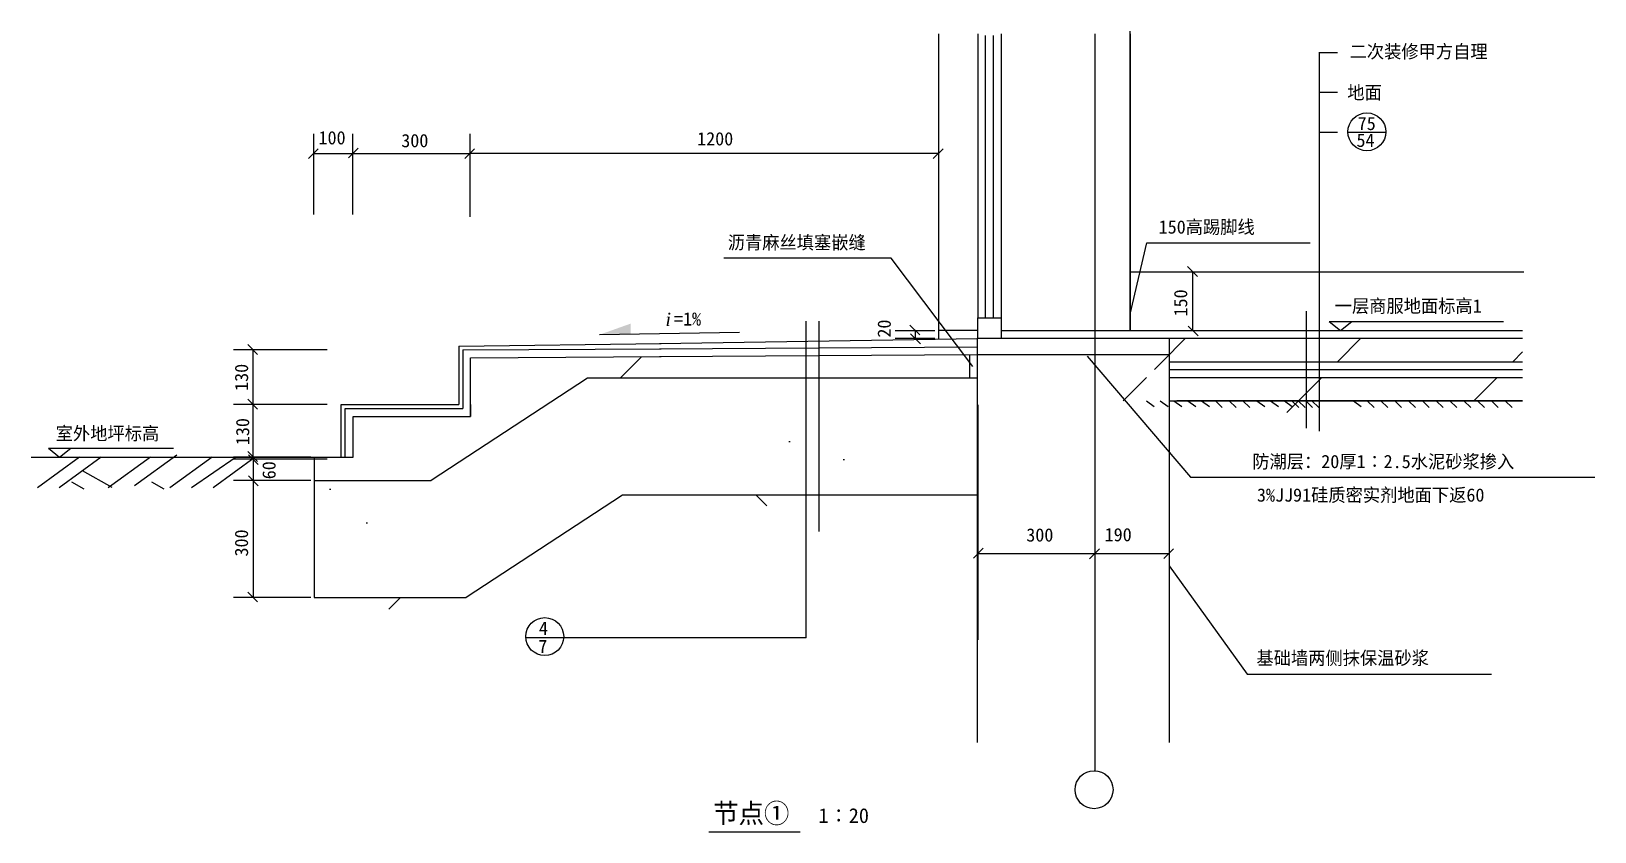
# Model space of a CAD drawing. Header units: metres. Extents: x 623 to 4629, y 969 to 3020.
import ezdxf

# ---------------------------------------------------------------- set-up
doc = ezdxf.new("R2010")
doc.units = ezdxf.units.M
for name, color, linetype in [('A-AXI', 3, 'Continuous'), ('PUB_DIM', 3, 'Continuous'), ('S_DOTE', 7, 'Continuous')]:
    doc.layers.add(name, color=color, linetype=linetype)

# ---------------------------------------------------------------- blocks, each defined once
blk = doc.blocks.new('_DIMX')
blk.add_lwpolyline([(-68.78, -67.32), (56.91, 58.79)])

msp = doc.modelspace()

# ---------------------------------------------------------------- hatches: boundary and pattern name
h = msp.add_hatch()
h.set_pattern_fill('ANSI31', scale=600)
h.paths.add_polyline_path([(3418.21, 2233.57), (3167.78, 2233.57), (3047.89, 2231.63), (3047.89, 2191.83), (3418.21, 2191.83)])
h.paths.add_polyline_path([(3538.29, 2233.57), (3418.21, 2233.57), (3418.21, 2191.83), (3538.29, 2191.83)])
h.paths.add_polyline_path([(3538.29, 2024.26), (3418.21, 2164.11), (3418.21, 1197.46), (3538.29, 1197.46)])
h.paths.add_polyline_path([(3418.21, 2191.83), (3047.89, 2191.83), (3047.89, 1197.46), (3418.21, 1197.46)])
h.paths.add_polyline_path([(3538.29, 2191.83), (3418.21, 2191.83), (3418.21, 2164.11), (3538.29, 2024.26)])
h = msp.add_hatch()
h.set_pattern_fill('AN33C', scale=100)
h.set_pattern_definition([(45, (0, 0), (-224.506, 224.506), [])])
h.paths.add_polyline_path([(3889.05, 2233.57), (3418.29, 2233.57), (3418.29, 2173.57), (3889.05, 2173.57)])
h.paths.add_polyline_path([(4444.07, 2233.57), (3923.45, 2233.57), (3923.45, 2173.57), (4444.07, 2173.57)])
h.paths.add_polyline_path([(3923.45, 2233.57), (3889.05, 2233.57), (3889.05, 2173.57), (3923.45, 2173.57)])
h.paths.add_polyline_path([(4444.07, 2133.57), (3923.45, 2133.57), (3923.45, 2073.57), (4444.07, 2073.57)])
h.paths.add_polyline_path([(3889.05, 2133.57), (3418.29, 2133.57), (3418.29, 2073.57), (3889.05, 2073.57)])
h.paths.add_polyline_path([(3923.45, 2133.57), (3889.05, 2133.57), (3889.05, 2073.57), (3923.45, 2073.57)])
h = msp.add_hatch()
h.set_pattern_fill('AN33C', scale=200)
h.set_pattern_definition([(45, (0, 0), (-449.01, 449.01), [])])
h.paths.add_polyline_path([(2048.33, 2131.83), (2189.17, 2131.83), (2189.17, 2186.45), (1748.33, 2183.48), (1748.33, 2033.4), (1448.07, 2033.4), (1448.07, 1929.4), (1348.07, 1929.4), (1348.07, 1869.44), (1648.33, 1869.44)])
h.paths.add_polyline_path([(2907.78, 2131.83), (2907.78, 2191.68), (2237.24, 2186.79), (2237.24, 2186.78), (2221.95, 2186.68), (2221.95, 2131.83)])
h.paths.add_polyline_path([(2221.95, 2186.68), (2189.17, 2186.45), (2189.17, 2131.83), (2221.95, 2131.83)])
h = msp.add_hatch()
h.set_pattern_fill('ANSI38', scale=300)
h.paths.add_polyline_path([(3889.05, 2173.57), (3418.29, 2173.57), (3418.29, 2153.57), (3889.05, 2153.57)])
h.paths.add_polyline_path([(3923.45, 2173.57), (3889.05, 2173.57), (3889.05, 2153.57), (3923.45, 2153.57)])
h.paths.add_polyline_path([(4444.07, 2173.57), (3923.45, 2173.57), (3923.45, 2153.57), (4444.07, 2153.57)])
h = msp.add_hatch()
h.set_pattern_fill('AR-SAND', scale=20)
h.paths.add_polyline_path([(3047.89, 2131.83), (2641.27, 2131.83), (2641.27, 1831.83), (3047.89, 1831.83)])
h.paths.add_polyline_path([(2137.94, 1831.83), (2608.49, 1831.83), (2608.49, 2131.83), (2048.33, 2131.83), (1648.33, 1869.44), (1348.07, 1869.44), (1348.07, 1569.44), (1737.94, 1569.44)])
h.paths.add_polyline_path([(2641.27, 2131.83), (2608.49, 2131.83), (2608.49, 1831.83), (2641.27, 1831.83)])
h = msp.add_hatch()
h.set_pattern_fill('ANSI31', scale=200)
h.paths.add_polyline_path([(4444.07, 2073.57), (3454.29, 2073.57), (3454.29, 2043.57), (4444.07, 2043.57)])
h = msp.add_hatch()
h.set_pattern_fill('AR-HBONE', scale=10)
h.paths.add_polyline_path([(2153.96, 1804.38), (2189.17, 1804.38), (2189.17, 1831.83), (2137.94, 1831.83), (1737.94, 1569.44), (1348.07, 1569.44), (1348.07, 1539.44), (1747.06, 1539.44)])
h.paths.add_polyline_path([(2927.89, 1831.83), (2221.95, 1831.83), (2221.95, 1804.38), (2927.89, 1804.38)])
h.paths.add_polyline_path([(2221.95, 1831.83), (2189.17, 1831.83), (2189.17, 1804.38), (2221.95, 1804.38)])

# ---------------------------------------------------------------- linework, layer by layer
for p, q in [((3068.29, 2286.14), (3068.29, 3009.5)), ((3088.29, 2286.14), (3088.29, 3009.5)), ((3438.29, 2253.54), (3438.29, 3020.42)), ((3438.4, 3014.13), (3438.4, 2253.53)), ((3923.47, 2966.35), (3969.59, 2966.35)), ((3923.64, 2864.31), (3969.76, 2864.31)), ((3923.5, 2761.48), (3969.62, 2761.48)), ((3996.39, 2761.53), (4092.76, 2761.53)), ((3048.29, 2232.66), (3048.29, 2286.14)), ((3048.29, 2286.14), (3108.29, 2286.14)), ((3108.29, 2286.14), (3108.29, 2232.66)), ((3889.05, 2303.1), (3889.05, 2003.44)), ((2641.27, 2277.87), (2641.27, 1738.39)), ((3948.49, 2276.76), (3977.38, 2253.46)), ((3948.49, 2276.76), (4394.63, 2276.76)), ((3948.49, 2253.38), (4006.27, 2253.38)), ((3977.38, 2253.46), (4006.27, 2276.76)), ((1718.37, 2213.64), (2237.24, 2220.26)), ((1718.37, 2213.64), (1718.37, 2063.76)), ((1728.63, 2203.83), (2237.24, 2207.04)), ((1728.63, 2203.83), (1728.63, 2053.41)), ((2233.04, 2220.39), (3047.89, 2232.84)), ((2233.04, 2207.02), (3047.89, 2211.99)), ((3047.89, 1197.46), (3047.89, 2233.57)), ((3048.29, 2233.57), (4444.07, 2233.57)), ((3538.29, 2233.57), (3538.29, 1197.46)), ((1748.33, 2183.48), (2237.24, 2186.78)), ((1748.33, 2033.4), (1748.33, 2183.48)), ((2233.04, 2186.76), (3047.89, 2191.83)), ((3027.78, 2131.83), (3027.78, 2191.68)), ((3047.89, 2191.83), (3538.29, 2191.83)), ((3538.29, 2173.57), (4444.07, 2173.57)), ((2048.33, 2131.83), (1648.33, 1869.44)), ((3047.89, 2131.83), (2048.33, 2131.83)), ((3047.89, 2131.83), (3047.89, 2131.83)), ((3538.29, 2153.57), (4444.07, 2153.57)), ((1417.68, 1929.4), (1417.68, 2063.76)), ((1417.68, 2063.76), (1718.37, 2063.76)), ((1427.67, 1929.4), (1427.67, 2053.41)), ((1427.67, 2053.41), (1728.63, 2053.41)), ((3538.29, 2073.57), (4444.07, 2073.57)), ((1448.07, 1929.4), (1448.07, 2033.4)), ((1448.07, 2033.4), (1748.33, 2033.4)), ((623.46, 1929.4), (1448.07, 1929.4)), ((747.37, 1929.4), (639.28, 1850.36)), ((667.31, 1952.41), (696.2, 1929.1)), ((667.31, 1952.41), (987.59, 1952.41)), ((667.31, 1929.02), (725.09, 1929.02)), ((802.74, 1929.4), (694.64, 1850.36)), ((696.2, 1929.1), (725.09, 1952.41)), ((928.96, 1929.4), (820.86, 1850.36)), ((996.14, 1934.3), (888.05, 1855.26)), ((1086.61, 1929.4), (978.52, 1850.36)), ((1147.97, 1929.4), (1033.88, 1850.36)), ((1197.34, 1929.4), (1089.25, 1850.36)), ((1348.07, 1929.4), (1348.07, 1569.44)), ((753.49, 1894.55), (829.95, 1852.4)), ((726.28, 1866.17), (757.92, 1847.73)), ((931.5, 1866.17), (963.14, 1847.73)), ((1348.07, 1869.44), (1648.33, 1869.44)), ((2137.94, 1831.83), (1737.94, 1569.44)), ((3047.89, 1831.83), (2137.94, 1831.83)), ((1348.07, 1569.44), (1737.94, 1569.44)), ((2608.49, 1466.15), (1891.01, 1466.15))]:
    msp.add_line(p, q)
for points in [[(2947.89, 3014.13), (2947.89, 2253.57)], [(3048.29, 3014.13), (3048.29, 2286.14)], [(3108.29, 3014.13), (3108.29, 2286.14)], [(3923.45, 1995.41), (3923.45, 2966.43)], [(3438.29, 2295.67), (3481.6, 2478.45), (3899.74, 2478.45)], [(3035.43, 2161.75), (2826.34, 2438.63), (2397.63, 2438.63)], [(3438.29, 2403.54), (4447.49, 2403.54)], [(2608.49, 1466.15), (2608.49, 2277.32)], [(3048.29, 2253.57), (2947.89, 2253.57)], [(2947.89, 2253.57), (2947.89, 2231.31)], [(3108.29, 2253.54), (4444.07, 2253.54)], [(3328.1, 2187.54), (3593.15, 1877.37), (4628.71, 1877.37)], [(3538.29, 2133.57), (4444.07, 2133.57)], [(1748.33, 2063.76), (1748.33, 2053.41)], [(1748.33, 2063.76), (1748.33, 2033.4)], [(3048.29, 2063.54), (3048.29, 1460.53)], [(3480.04, 2073.57), (3500.39, 2058.57)], [(3515.39, 2073.57), (3535.75, 2058.57)], [(3550.75, 2073.57), (3571.1, 2058.57)], [(4444.07, 2073.57), (3558.29, 2073.57)], [(3586.1, 2073.57), (3606.46, 2058.57)], [(3621.46, 2073.57), (3641.81, 2058.57)], [(3656.81, 2073.57), (3674.49, 2055.9)], [(3692.17, 2073.57), (3709.85, 2055.9)], [(3727.53, 2073.57), (3745.2, 2055.9)], [(3762.88, 2073.57), (3783.24, 2058.57)], [(3798.24, 2073.57), (3818.59, 2058.57)], [(3833.59, 2073.57), (3853.95, 2058.57)], [(3853.05, 2073.57), (3870.72, 2055.9)], [(3868.95, 2073.57), (3886.62, 2055.9)], [(3888.4, 2073.57), (3906.08, 2055.9)], [(3904.3, 2073.57), (3921.98, 2055.9)], [(4010.37, 2073.57), (4030.72, 2058.57)], [(4045.72, 2073.57), (4063.4, 2055.9)], [(4081.08, 2073.57), (4098.76, 2055.9)], [(4116.43, 2073.57), (4134.11, 2055.9)], [(4151.79, 2073.57), (4169.47, 2055.9)], [(4187.14, 2073.57), (4204.82, 2055.9)], [(4222.5, 2073.57), (4240.18, 2055.9)], [(4257.86, 2073.57), (4275.53, 2055.9)], [(4293.21, 2073.57), (4310.89, 2055.9)], [(4328.57, 2073.57), (4346.24, 2055.9)], [(4363.92, 2073.57), (4381.6, 2055.9)], [(4399.28, 2073.57), (4416.95, 2055.9)], [(3538.29, 1650.59), (3738.46, 1373.11), (4364.26, 1373.11)], [(2359.43, 969.14), (2593.5, 969.14)]]:
    msp.add_lwpolyline(points)
for centre in [(4044.96, 2762.7), (1938.87, 1469.21), (3346.12, 1076.84)]:
    msp.add_circle(centre, 48.61)
msp.add_solid([(2078.77, 2242.68), (2158.9, 2271.22), (2158.6, 2244.77)])
at = {"layer": 'PUB_DIM'}
for p, q in [((1347.3, 2550.74), (1347.3, 2757.48)), ((1447.56, 2550.74), (1447.56, 2757.48)), ((1447.56, 2550.74), (1447.56, 2757.48)), ((1747.82, 2550.74), (1747.82, 2757.48)), ((1747.82, 2545.25), (1747.82, 2757.48)), ((1347.1, 2707.48), (1346.9, 2707.48)), ((1347.3, 2707.48), (1447.56, 2707.48)), ((1447.76, 2707.48), (1447.96, 2707.48)), ((1447.76, 2707.48), (1747.62, 2707.48)), ((2947.69, 2707.48), (1748.02, 2707.48)), ((3557.5, 2403.54), (3648.93, 2403.54)), ((3598.93, 2403.74), (3598.93, 2403.94)), ((3598.93, 2253.54), (3598.93, 2403.54)), ((2836.41, 2253.57), (2937.96, 2253.57)), ((2887.96, 2253.77), (2887.96, 2253.97)), ((2887.96, 2253.57), (2887.96, 2233.57)), ((3557.5, 2253.54), (3648.93, 2253.54)), ((3598.93, 2253.34), (3598.93, 2253.14)), ((1381.72, 2203.64), (1141.67, 2203.64)), ((1191.67, 2203.84), (1191.67, 2204.04)), ((1191.67, 2063.76), (1191.67, 2203.64)), ((2836.41, 2233.57), (2937.96, 2233.57)), ((2887.96, 2233.37), (2887.96, 2233.17)), ((1381.72, 2063.76), (1141.67, 2063.76)), ((1381.72, 2063.76), (1141.67, 2063.76)), ((1191.67, 2063.96), (1191.67, 2064.16)), ((1191.67, 1923.88), (1191.67, 2063.76)), ((1191.67, 2063.56), (1191.67, 2063.36)), ((1339.61, 1929.4), (1141.67, 1929.4)), ((1381.72, 1923.88), (1141.67, 1923.88)), ((1191.67, 1929.6), (1191.67, 1929.8)), ((1191.67, 1929.4), (1191.67, 1869.44)), ((1191.67, 1923.68), (1191.67, 1923.48)), ((1339.61, 1869.44), (1141.67, 1869.44)), ((1339.61, 1869.44), (1141.67, 1869.44)), ((1191.67, 1869.24), (1191.67, 1869.04)), ((1191.67, 1869.24), (1191.67, 1569.64)), ((3048.29, 1693.4), (3048.3, 1632.36)), ((3048.49, 1682.36), (3348.06, 1682.37)), ((3348.26, 1693.41), (3348.27, 1632.37)), ((3348.26, 1693.41), (3348.26, 1632.38)), ((3348.46, 1682.38), (3538.09, 1682.38)), ((3538.29, 1693.42), (3538.29, 1632.38)), ((1339.61, 1569.44), (1141.67, 1569.44))]:
    msp.add_line(p, q, dxfattribs=at)
msp.add_lwpolyline([(2078.77, 2243.02), (2438.13, 2249.6)], dxfattribs=at)
at = {"layer": 'S_DOTE'}
msp.add_line((3348.22, 3014.13), (3348.21, 1125.97), dxfattribs=at)

# ---------------------------------------------------------------- block references
at = {"layer": 'PUB_DIM', "xscale": 0.2, "yscale": 0.2, "zscale": 0.2}
for p in [(1347.3, 2707.48), (1747.82, 2707.48), (2947.89, 2707.48), (3348.26, 1682.37), (3538.29, 1682.38)]:
    msp.add_blockref('_DIMX', p, dxfattribs=at)
for p, rotation in [((1447.56, 2707.48), 180), ((3598.93, 2403.54), 270), ((2887.96, 2253.57), 270), ((2887.96, 2233.57), 90), ((3598.93, 2253.54), 90), ((1191.67, 2203.64), 270), ((1191.67, 2063.76), 270), ((1191.67, 1929.4), 270), ((1191.67, 1923.88), 90), ((1191.67, 1869.44), 90), ((3048.29, 1682.36), 180), ((1191.67, 1569.44), 270)]:
    msp.add_blockref('_DIMX', p, dxfattribs=dict(at, rotation=rotation))

# ---------------------------------------------------------------- texts
for s, height, p in [('二次装修甲方自理', 34, (4000.8, 2951.57)), ('地面', 34, (3994.8, 2846.45)), ('100', 34, (1359.32, 2730.57)), ('75', 34, (4021.48, 2767.24)), ('300', 34, (1571.31, 2723.22)), ('1200', 34, (2329.23, 2727.94)), ('150高踢脚线', 34, (3511.58, 2501.86)), ('沥青麻丝填塞嵌缝', 34, (2407.58, 2462.19)), ('一层商服地面标高1', 34, (3962.54, 2299.62)), ('=1%', 34, (2270.05, 2266.33)), ('室外地坪标高', 34, (686.04, 1972.87)), ('防潮层：20厚1∶2.5水泥砂浆掺入', 34, (3751.31, 1900.85)), ('3%JJ91硅质密实剂地面下返60', 34, (3763.35, 1815.05)), ('300', 34, (3172.48, 1712.71)), ('190', 34, (3373.22, 1713.42)), ('4', 34, (1923.96, 1473.63)), ('7', 34, (1922.36, 1427.17)), ('基础墙两侧抹保温砂浆', 34, (3762.08, 1397.23)), ('节点①', 50, (2370.44, 991.39)), ('1∶20', 38, (2640.2, 991.56))]:
    msp.add_text(s, height=height).set_placement(p)
for s, p in [('150', (3584.82, 2289.57)), ('20', (2825.38, 2235.38)), ('130', (1178.93, 2098.81)), ('130', (1181.78, 1959.79)), ('60', (1249.38, 1872.39)), ('300', (1178.85, 1674.4))]:
    msp.add_text(s, height=34, rotation=90).set_placement(p)
at = {"insert": (2248.03, 2298.9), "char_height": 34, "attachment_point": 1}
msp.add_mtext('{\\fTimes New Roman|b0|i1|c0|p18;i}', dxfattribs=at)
at = {"layer": 'A-AXI'}
msp.add_text('54', height=34, dxfattribs=at).set_placement((4018.4, 2724.13))

doc.saveas('drawing.dxf')
